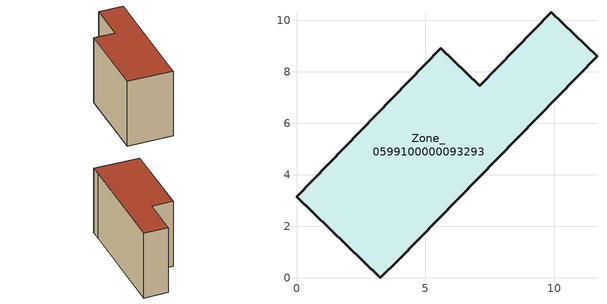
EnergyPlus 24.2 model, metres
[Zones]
Zone_0599100000093293
 floor ground (C_G): 0,3.16 5.61,8.92 7.12,7.46 9.89,10.32 11.67,8.61 3.97,0.71 3.26,0 z0
 wall outside (C_F): 3.26,0 3.97,0.71 11.67,8.61 9.89,10.32 7.12,7.46 5.61,8.92 0,3.16 3.26,0 z0:7.04
 roof outside (C_R): 5.61,8.92 0,3.16 3.26,0 3.97,0.71 11.67,8.61 9.89,10.32 7.12,7.46 z7.04
[BUILDING]
Pand.0599100000093293: North Axis=0; Terrain=City; Loads Convergence Tolerance Value=0.04; Temperature Convergence Tolerance Value=0.4; Solar Distribution=FullExterior; Maximum Number of Warmup Days=25; Minimum Number of Warmup Days=1
[Site:Location]
Rotterdam.The.Hague.AP_ZH_NLD Design_Conditions: Latitude=51.96; Longitude=4.45; Time Zone=1; Elevation=-4.5
[SITE:GROUNDTEMPERATURE:BUILDINGSURFACE]
18, 18, 18, 18, 18, 18, 18, 18, 18, 18, 18, 18
[MATERIAL] Thermal Absorptance=0.9; Solar Absorptance=0.7; Visible Absorptance=0.7
Name | Roughness | Thickness | Conductivity | Density | Specific Heat
G.TI.1946 | MediumSmooth | 0.15 | 1 | 540 | 1210
F.TI.1946 | Rough | 0.3 | 0.857143 | 1920 | 840
R.TI.1946 | MediumRough | 0.2 | 0.1 | 1500 | 1000
[CONSTRUCTION]
C_G: G.TI.1946
C_F: F.TI.1946
C_R: R.TI.1946
[ZONE]
Zone_0599100000093293: Type=1; Multiplier=1; Ceiling Height=Autocalculate; Volume=Autocalculate; Floor Area=autocalculate; Part of Total Floor Area=Yes
[ZONEINFILTRATION:DESIGNFLOWRATE]
Infil_Zone_0599100000093293: Zone or ZoneList or Space or SpaceList=Zone_0599100000093293; Schedule=AlwaysOn; Design Flow Rate Calculation Method=Flow/Area; Flow Rate per Floor Area=0.003; Constant Term Coefficient=1; Temperature Term Coefficient=0; Velocity Term Coefficient=0; Velocity Squared Term Coefficient=0
[HVACTEMPLATE:ZONE:IDEALLOADSAIRSYSTEM]
Zone_0599100000093293: Maximum Heating Supply Air Temperature=50; Minimum Cooling Supply Air Temperature=13; Maximum Heating Supply Air Humidity Ratio=0.0156; Minimum Cooling Supply Air Humidity Ratio=0.0077; Heating Limit=NoLimit; Cooling Limit=NoLimit; Dehumidification Control Type=ConstantSensibleHeatRatio; Cooling Sensible Heat Ratio=0.7; Dehumidification Setpoint=60; Humidification Control Type=None; Humidification Setpoint=30; Outdoor Air Method=None; Outdoor Air Flow Rate per Person=0.00944; Outdoor Air Flow Rate per Zone Floor Area=0; Outdoor Air Flow Rate per Zone=0; Demand Controlled Ventilation Type=None; Outdoor Air Economizer Type=NoEconomizer; Heat Recovery Type=None; Sensible Heat Recovery Effectiveness=0.7; Latent Heat Recovery Effectiveness=0.65
[ZONECONTROL:THERMOSTAT]
ThermostatControl_Zone_0599100000093293: Zone or ZoneList=Zone_0599100000093293; Control Type Schedule=DualSetpointControlType; Control 1=Thermostat_Zone_0599100000093293; Temperature Difference Between Cutout And Setpoint=0
[THERMOSTATSETPOINT:DUALSETPOINT]
Thermostat_Zone_0599100000093293: Heating Setpoint Temperature Schedule=HeatingSetpoint_Zone_0599100000093293; Cooling Setpoint Temperature Schedule=CoolingSetpoint_Zone_0599100000093293
[SCHEDULE:COMPACT]
HeatingSetpoint_Zone_0599100000093293: Through: 12/31, For: AllDays, Until: 24:00, 21
CoolingSetpoint_Zone_0599100000093293: Through: 12/31, For: AllDays, Until: 24:00, 24
DualSetpointControlType: Through: 12/31, For: AllDays, Until: 24:00, 4
AlwaysOn: Through: 12/31, For: AllDays, Until: 24:00, 1
